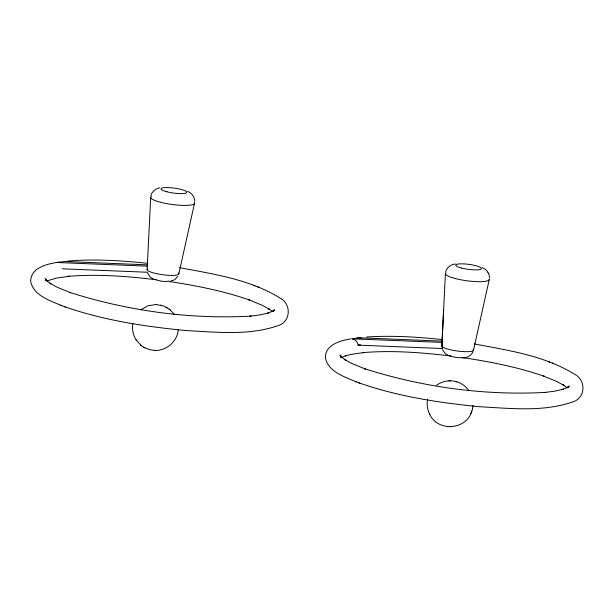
<?xml version="1.0" encoding="UTF-8"?>
<svg xmlns="http://www.w3.org/2000/svg" width="614" height="614" viewBox="0 0 614 614"><rect width="100%" height="100%" fill="white"/><g stroke="black" fill="none" stroke-linecap="round" stroke-linejoin="round"><path stroke-width="0.92" d="M45.935 280.798L45.989 279.324L45.966 280.414L45.198 278.672L47.094 281.12L46.096 280.099L51.031 283.975L49.903 283.215L57.286 287.268L70.579 292.732L69.559 292.348C127.881 310.93 189.918 319.472 251.08 316.11L249.952 316.21L260.39 314.836L268.663 312.91L267.374 313.332L273.245 310.922L272.017 311.643L274.558 309.801L273.414 311.283L273.706 310.231L273.368 311.659M340.632 357.072L340.686 355.598L340.663 356.688L339.895 354.946L341.791 357.394L340.793 356.366L345.728 360.249L344.6 359.489L351.983 363.542L365.276 368.999L364.248 368.623C422.578 387.196 484.615 395.746 545.777 392.384L544.649 392.484L555.087 391.11L563.36 389.184L562.071 389.606L567.942 387.196L566.714 387.918L569.255 386.076L568.15 387.242L568.725 386.221M147.114 269.508L150.706 197.263M441.857 345.644L445.396 273.721M441.834 346.089L443.646 310.039M442.395 347.915A8.565 6.977 81.7 0 1 442.203 345.245L442.372 342.435L351.983 338.79L359.013 337.769L442.74 341.146M472.987 405.363L472.404 409.216M178.29 329.465C177.561 341.169 166.64 350.901 154.966 350.417M132.862 323.294C131.795 329.004 132.992 335.098 136.17 339.956M427.651 399.215C426.592 404.296 427.367 409.753 429.792 414.343M178.827 273.844L194.546 203.242M473.517 350.133L489.243 279.516M568.065 387.933L568.403 386.505L568.104 387.557M150.96 195.582C151.881 191.476 155.626 188.582 159.64 187.83M429.577 413.951C437.329 432.141 466.548 430.168 471.844 411.127M471.782 411.334L472.458 409.008M445.657 271.849C446.7 267.458 450.86 264.504 455.197 263.951M470.846 413.575L471.007 413.184M473.049 351.599C471.337 355.828 466.732 358.077 462.327 357.939M177.883 276.346L174.813 279.715L169.479 281.557M140.859 309.748L148.097 305.726L155.887 304.536M436.577 385.224C442.303 381.041 450.062 379.636 456.839 381.831M340.755 357.808L346.626 355.399L345.337 355.821L350.602 354.478L364.048 352.52L362.92 352.62C392.254 350.18 421.757 352.513 450.914 356.005M47.746 280.675L55.905 278.203L69.351 276.246L68.223 276.346C97.557 273.905 127.067 276.239 156.217 279.731M358.799 337.8L358.745 337.815A8.189 0.714 -1.2 0 1 358.338 337.892L357.563 338.022M350.579 338.897C340.386 340.624 325.029 344.769 325.397 357.716C328.152 371.93 344.723 376.781 356.227 381.885M59.289 262.078C48.268 263.767 30.593 267.128 30.7 281.442C33.455 295.656 50.026 300.507 61.53 305.611M352.014 338.798L353.012 338.959A7.667 6.24 81.7 0 1 358.146 345.129L360.449 344.776M353.695 338.583L352.973 338.675A8.811 0.767 -1.2 0 1 352.428 338.744L352.236 338.759M67.962 261.08C94.564 258.816 121.326 260.566 147.82 263.337M366.727 337.017C392.001 335.328 417.366 336.948 442.517 339.611M448.972 380.841L450.546 380.818M449.701 426.684L451.275 426.653M156.217 304.544L163.332 305.925L169.303 309.195M144.666 347.739L149.302 349.589L154.636 350.41M155.649 304.529L156.409 304.552M154.444 350.402L155.204 350.425M147.636 264.857L64.316 261.495L57.286 262.516L147.314 266.146M62.206 268.809L147.437 272.248M358.146 345.129L442.541 348.537M359.013 337.769L360.073 337.946A7.667 6.24 81.7 0 1 361.93 338.821M169.648 281.573C196.749 285.71 223.818 291.051 249.752 300.108L248.724 299.724L262.017 305.189L269.4 309.241L268.272 308.481L271.833 311.091M462.672 357.601C490.333 361.761 517.978 367.141 544.441 376.382L543.421 375.998L556.714 381.463L564.097 385.515L562.969 384.755L566.53 387.365M179.58 267.627C213.718 274.151 249.829 279.355 279.869 297.951C291.65 303.93 291.028 321.936 277.873 325.719C248.186 335.912 215.829 332.105 185.083 330.462C142.885 326.349 100.435 319.817 60.464 305.212M474.277 343.901C508.415 350.425 544.526 355.629 574.566 374.225C586.347 380.204 585.718 398.202 572.57 401.986C542.883 412.186 510.526 408.379 479.78 406.737C437.582 402.623 395.132 396.091 355.153 381.486M161.328 305.296L160.592 305.12M455.995 381.578C461.221 382.929 465.911 386.229 468.958 390.681M548.663 361.707L549.691 362.091M552.47 363.12L553.536 363.519M253.973 285.433L254.994 285.817M257.773 286.845L258.847 287.245M359.006 382.913L360.027 383.297M64.309 306.639L65.337 307.023M449.379 355.966L445.357 353.718L442.441 349.589M154.045 279.462L150.261 277.152L147.567 273.007M482.397 267.643C486.418 269.339 489.619 273.299 489.458 277.797M187.7 191.376C191.66 193.019 194.899 196.871 194.761 201.315M167.062 307.691L166.01 307.107M141.55 345.751L143.991 347.37M143.791 347.255L144.843 347.839M169.955 309.717L174.192 314.276M136.047 339.772L140.898 345.237M169.134 309.072L170.132 309.855M140.721 345.099L141.719 345.882M487.524 271.611L487.754 272.017M488.475 273.291L488.713 273.721M178.382 272.946A16.002 3.078 7.7 0 1 162.802 274.757A16.002 3.078 7.7 0 1 147.644 268.878M168.612 280.897A6.854 1.32 7.7 0 1 162.518 281.273A6.854 1.32 7.7 0 1 155.396 279.424M194.254 202.351A22.119 4.26 7.7 0 1 171.605 204.416A22.119 4.26 7.7 0 1 151.435 196.388M473.033 349.174A16.002 3.078 7.7 0 1 457.867 351.085A16.002 3.078 7.7 0 1 442.203 345.245M461.805 357.663A6.854 1.32 7.7 0 1 450.254 355.813M489.151 278.956A22.119 4.26 7.7 0 1 465.527 280.575A22.119 4.26 7.7 0 1 446.132 272.662M166.993 191.806A12.971 2.494 7.7 0 0 186.786 192.374A12.971 2.494 7.7 0 0 168.029 187.577A12.971 2.494 7.7 0 0 166.993 191.806M461.69 268.08A12.971 2.494 7.7 0 0 481.476 268.648A12.971 2.494 7.7 0 0 462.726 263.851A12.971 2.494 7.7 0 0 461.69 268.08"/></g></svg>
